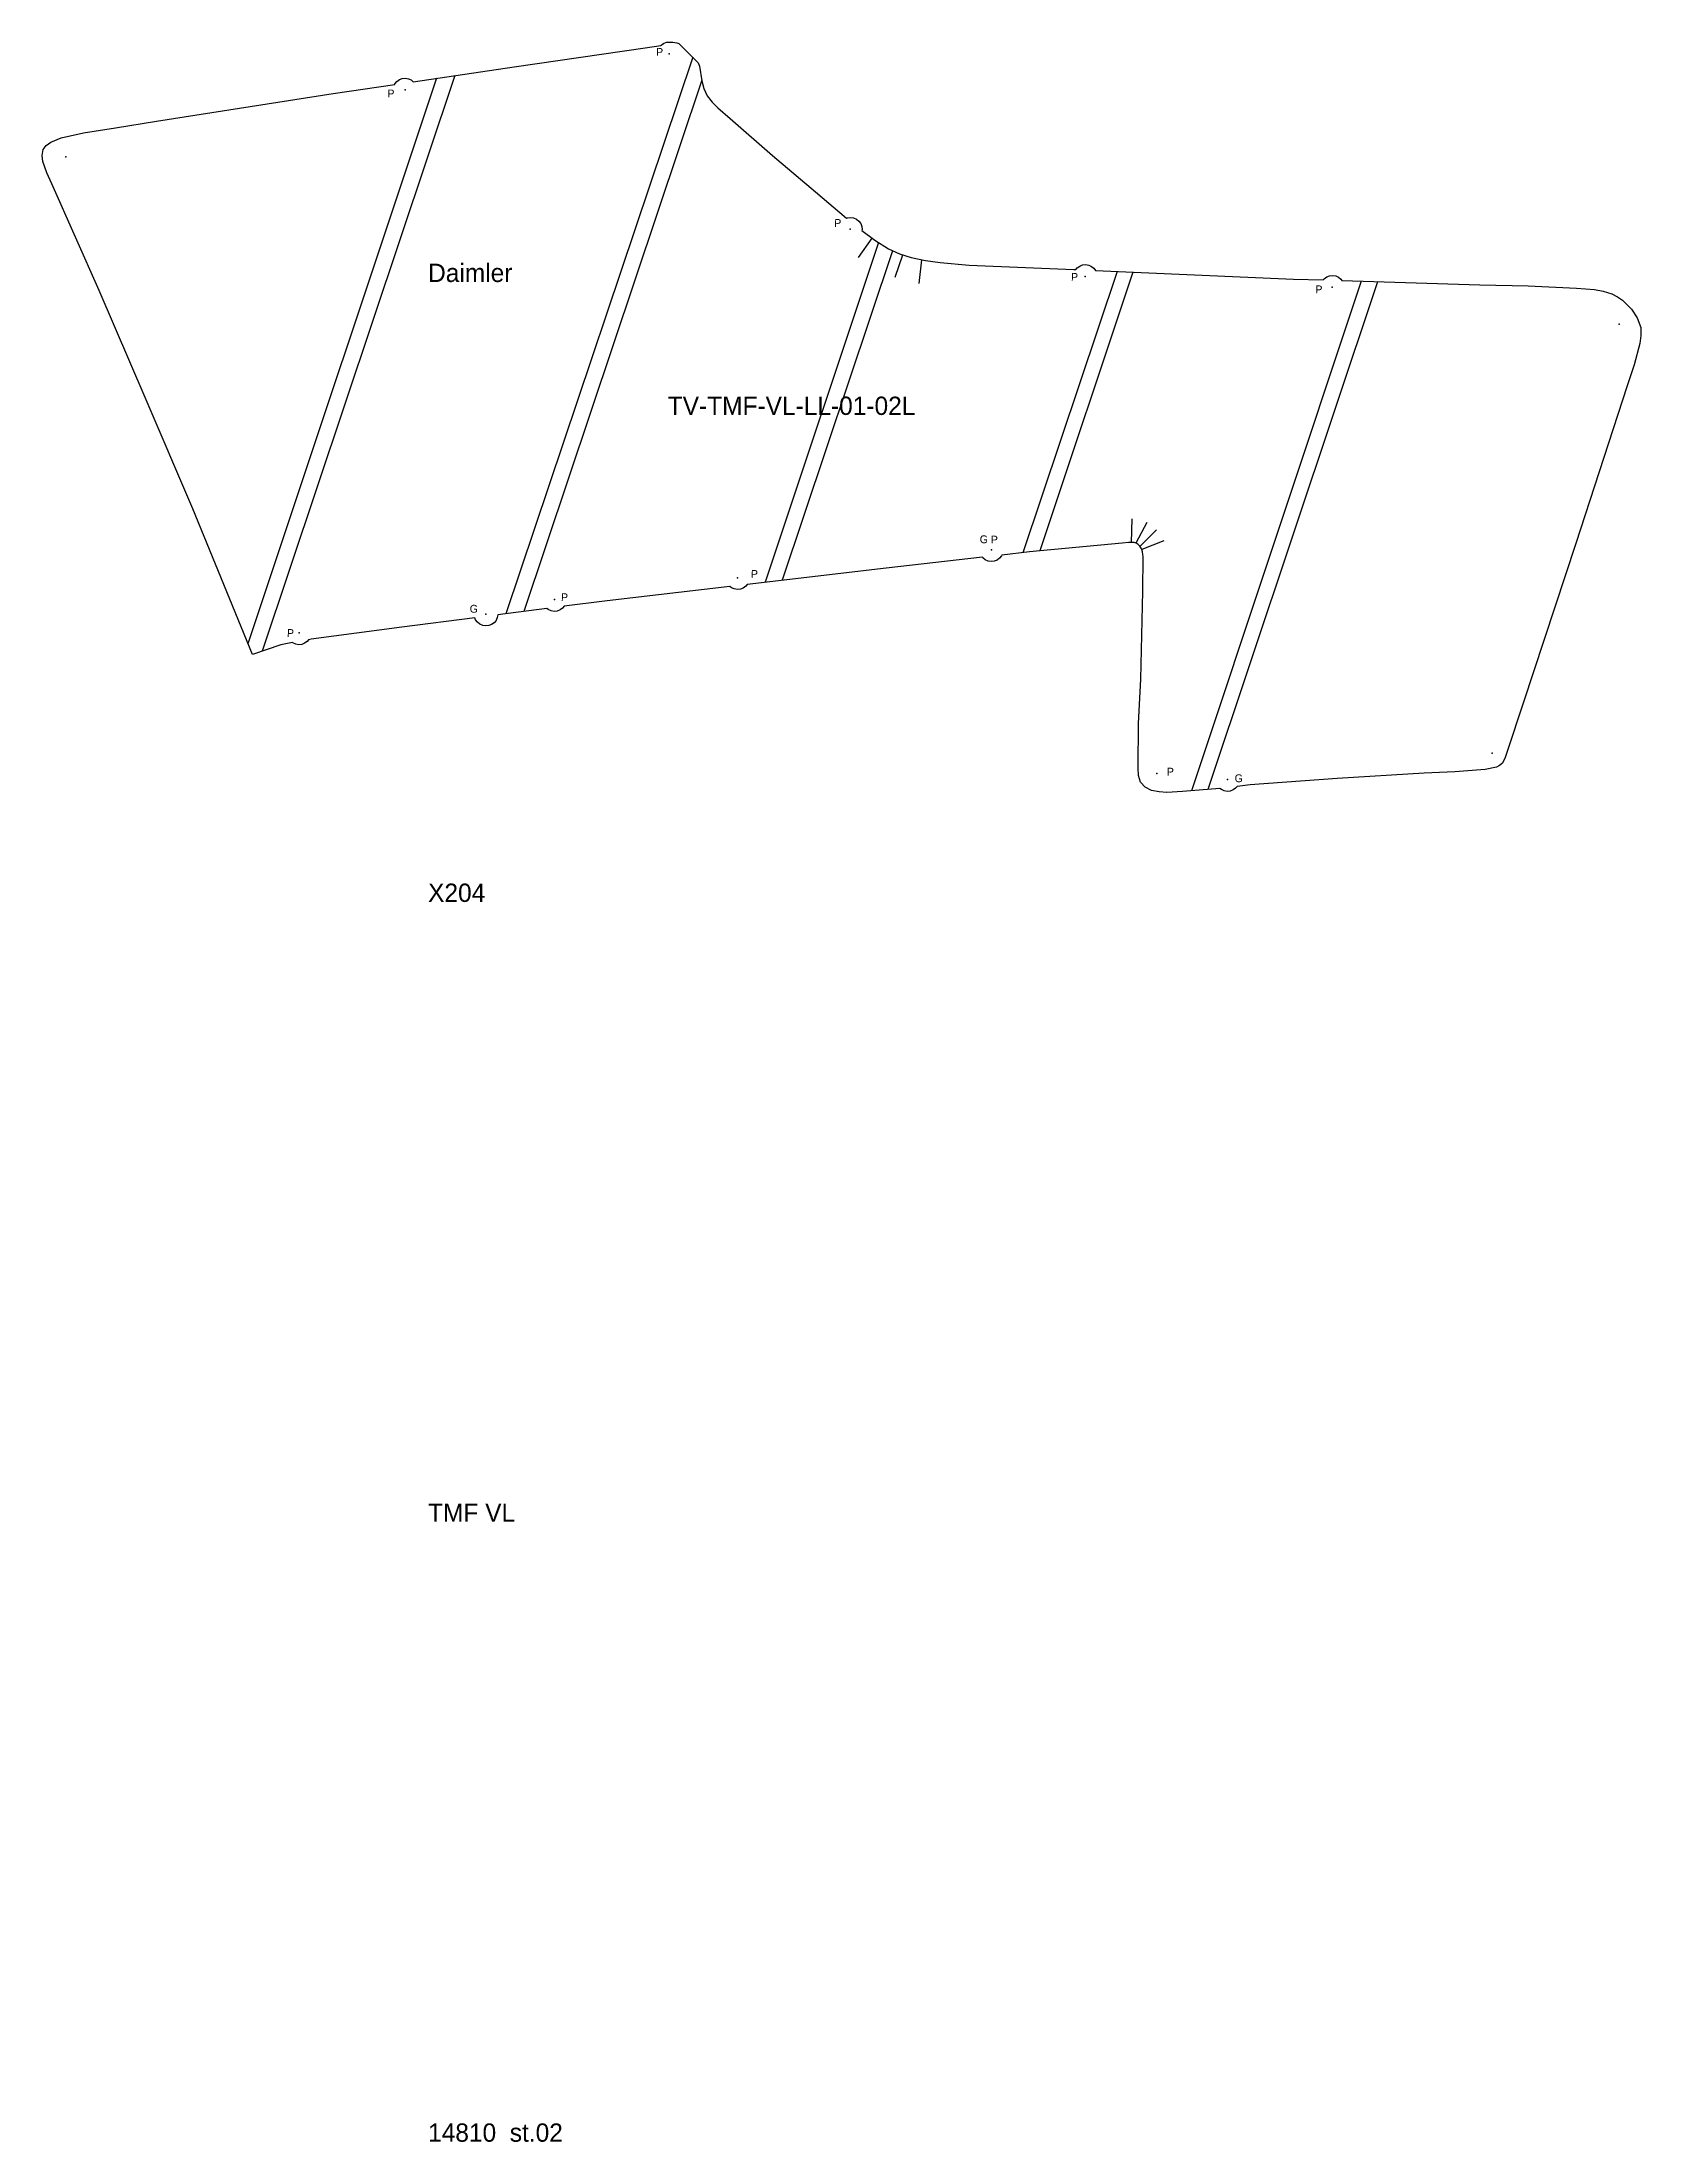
# Model space of a CAD drawing. Extents: x 0 to 4247, y -444 to 1089.
# Drawn here: x 3019 to 3630, y -99 to 704 of the extents above; entities that cross this region are included whole.
import ezdxf

# ---------------------------------------------------------------- set-up
doc = ezdxf.new("R2010")
doc.units = 0

# ---------------------------------------------------------------- blocks, each defined once
blk = doc.blocks.new('BLOCK5')
at = {"layer": 'CUT'}
blk.add_lwpolyline([(3099.2, 469.578), (3076.5, 525.27), (3058.28, 567.897), (3040.67, 608.766), (3022.63, 649.449), (3020.62, 653.645), (3019.09, 657.986), (3018.82, 660.312), (3019.21, 662.565), (3020.47, 664.191), (3022.17, 665.446), (3026.19, 667.087), (3034.69, 668.969), (3046.91, 670.935), (3062.6, 673.475), (3130.14, 684.067), (3153.61, 687.508), (3153.7, 687.711), (3154.44, 688.626), (3155.39, 689.317), (3156.49, 689.741), (3157.65, 689.863), (3158.82, 689.682), (3159.89, 689.205), (3160.71, 688.542), (3199.22, 694.196), (3249.32, 701.488), (3255.31, 702.319), (3255.43, 702.471), (3256.38, 703.165), (3257.48, 703.586), (3258.64, 703.708), (3259.89, 703.655), (3261.36, 703.396), (3262.14, 703.073), (3262.56, 702.807), (3266.42, 698.933), (3269.61, 695.685), (3270.1, 694.468), (3271.03, 688.903), (3271.78, 685.916), (3272.97, 683.114), (3274.9, 680.714), (3277.1, 678.534), (3281.86, 674.475), (3298.04, 660.335), (3314.44, 646.452), (3326.27, 636.36), (3326.66, 636.513), (3327.83, 636.637), (3328.99, 636.454), (3330.06, 635.979), (3330.98, 635.24), (3331.67, 634.29), (3332.09, 633.193), (3332.22, 632.024), (3332.15, 631.626), (3337.11, 627.976), (3342.25, 624.638), (3346.53, 622.753), (3350.99, 621.334), (3356.47, 620.206), (3362.01, 619.441), (3373.18, 618.418), (3413.12, 616.777), (3413.91, 616.741), (3414.42, 617.369), (3415.37, 618.057), (3416.47, 618.481), (3417.63, 618.606), (3418.8, 618.425), (3419.87, 617.948), (3420.78, 617.206), (3421.36, 616.416), (3497.08, 613.106), (3508.43, 612.769), (3508.81, 613.236), (3509.76, 613.929), (3510.86, 614.351), (3512.02, 614.475), (3513.19, 614.295), (3514.26, 613.818), (3515.17, 613.078), (3515.61, 612.497), (3568.3, 610.846), (3586.76, 610.516), (3605.18, 609.624), (3612.08, 609.058), (3615.45, 608.453), (3618.71, 607.475), (3620.84, 606.363), (3622.81, 604.976), (3626.25, 601.595), (3628.42, 598.286), (3629.76, 594.58), (3629.87, 591.532), (3629.43, 588.473), (3627.25, 580.335), (3624.56, 572.324), (3604.95, 512.04), (3584.86, 450.98), (3578.79, 432.512), (3578, 430.229), (3576.89, 428.136), (3575.86, 427.216), (3574.64, 426.548), (3570.35, 425.659), (3558.7, 424.747), (3547.01, 424.224), (3513.77, 422.189), (3480.57, 419.764), (3475.51, 419.208), (3474.97, 418.534), (3474.02, 417.844), (3472.93, 417.419), (3471.76, 417.295), (3470.6, 417.478), (3469.52, 417.953), (3468.91, 418.456), (3454.72, 417.234), (3448.66, 416.909), (3445.68, 417.089), (3442.77, 417.653), (3440.41, 418.913), (3438.61, 420.836), (3437.86, 423.399), (3437.69, 426.147), (3437.81, 443.178), (3438.74, 460.226), (3439.55, 493.792), (3439.67, 507.008), (3439.55, 507.879), (3439.41, 508.844), (3439.17, 509.68), (3438.82, 510.287), (3438.36, 510.965), (3437.68, 511.603), (3436.89, 512.159), (3436.14, 512.418), (3435.15, 512.443), (3434.08, 512.388), (3431.57, 512.156), (3396.17, 508.801), (3385.61, 507.584), (3385.5, 507.303), (3384.76, 506.391), (3383.81, 505.697), (3382.72, 505.276), (3381.55, 505.151), (3380.39, 505.331), (3379.31, 505.809), (3378.4, 506.546), (3378.23, 506.782), (3341.46, 502.644), (3288.33, 496.424), (3287.75, 495.71), (3286.8, 495.017), (3285.7, 494.595), (3284.54, 494.47), (3283.38, 494.651), (3282.3, 495.128), (3281.68, 495.631), (3234.84, 490.16), (3218.3, 488.029), (3217.74, 487.333), (3216.79, 486.642), (3215.69, 486.218), (3214.52, 486.096), (3213.37, 486.279), (3212.29, 486.756), (3211.76, 487.186), (3192.97, 484.745), (3192.81, 483.736), (3192.33, 482.664), (3191.59, 481.75), (3190.64, 481.057), (3189.55, 480.635), (3188.38, 480.511), (3187.22, 480.693), (3186.14, 481.168), (3185.23, 481.908), (3184.54, 482.857), (3184.25, 483.617), (3156.37, 480.015), (3121.68, 475.453), (3120.69, 475.27), (3120.14, 474.6), (3119.19, 473.904), (3118.1, 473.485), (3116.93, 473.36), (3115.77, 473.543), (3114.69, 474.018), (3114.53, 474.15), (3110.06, 473.34), (3099.2, 469.578)], dxfattribs=at)
at = {"layer": 'D'}
for p in [(3258.53, 699.213), (3157.54, 685.367), (3027.92, 659.769), (3327.72, 632.136), (3417.52, 614.107), (3511.91, 609.98), (3621.59, 595.87), (3381.66, 509.649), (3284.65, 498.971), (3214.64, 490.592), (3188.49, 485.011), (3117.04, 477.861), (3572.97, 431.836), (3444.87, 424.067), (3444.87, 424.067), (3471.87, 421.796)]:
    blk.add_point(p, dxfattribs=at)
at = {"layer": 'F'}
for p, q in [((3330.79, 621.28), (3336.09, 628.687)), ((3344.83, 613.767), (3347.73, 622.365)), ((3354.03, 611.43), (3355.04, 620.498)), ((3435.27, 521.433), (3435.02, 512.436)), ((3441.07, 520.008), (3436.84, 512.192)), ((3444.71, 517.318), (3438.4, 510.902)), ((3447.51, 513.061), (3439.16, 509.713))]:
    blk.add_line(p, q, dxfattribs=at)
at = {"layer": 'Z'}
for p, q in [((3176.53, 690.866), (3102.97, 470.884)), ((3267.48, 697.851), (3196.04, 485.143)), ((3169.57, 689.843), (3097.5, 473.744)), ((3271, 689.081), (3202.93, 486.035)), ((3338.47, 627.125), (3295.15, 497.224)), ((3343.8, 623.95), (3301.68, 497.986)), ((3429.69, 616.053), (3393.7, 508.514)), ((3435.74, 615.789), (3400.09, 509.169)), ((3522.91, 612.268), (3458.05, 417.521)), ((3529.17, 612.073), (3464.4, 418.067))]:
    blk.add_line(p, q, dxfattribs=at)
at = {"layer": 'ANNOTATION'}
for s, height, p in [('P', 3, (3253.47, 698.448)), ('P', 3, (3150.79, 682.563)), ('P', 3, (3321.54, 633.073)), ('P', 3, (3412.03, 612.451)), ('P', 3, (3505.41, 607.699)), ('G P', 2.9998, (3377.14, 512.169)), ('P', 3, (3289.69, 498.926)), ('P', 3, (3217.13, 490.023)), ('G', 3, (3182.23, 485.626)), ('P', 3, (3112.41, 476.353)), ('P', 3, (3448.64, 423.371)), ('G', 3, (3474.55, 420.836))]:
    blk.add_text(s, height=height, rotation=-1.42694, dxfattribs=at).set_placement(p)
for s, height, p in [('Daimler', 6.9977, (3166.36, 611.976)), ('TV-TMF-VL-LL-01-02L', 6.99771, (3257.94, 561.173)), ('X204', 6.9977, (3166.36, 375.046)), ('TMF VL', 6.9977, (3166.36, 138.115)), ('14810  st.02', 6.99771, (3166.36, -98.815))]:
    blk.add_text(s, height=height, dxfattribs=at).set_placement(p)

msp = doc.modelspace()

# ---------------------------------------------------------------- block references
at = {"layer": 'LAYER0'}
msp.add_blockref('BLOCK5', (0, 0), dxfattribs=at)

doc.saveas('drawing.dxf')
